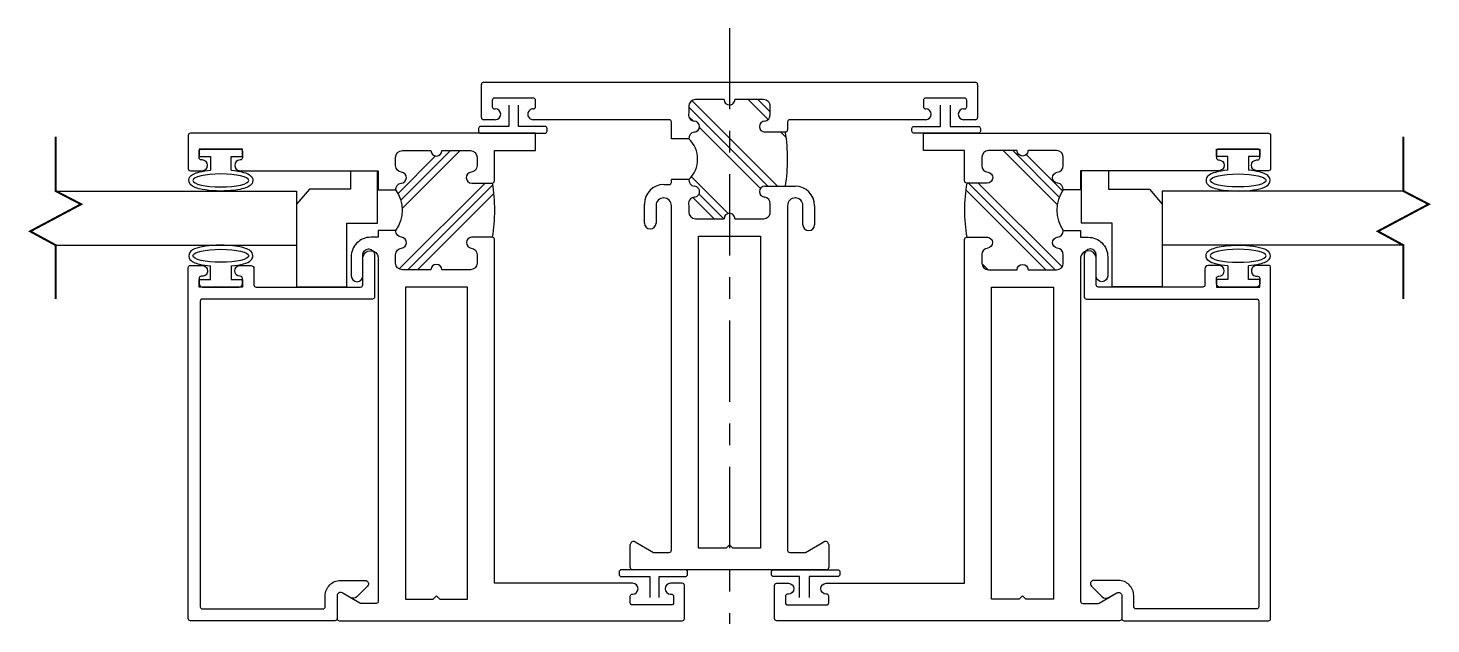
# Model space of a CAD drawing. Extents: x -7 to 55.9, y -20.4 to 38.1.
# Drawn here: x 14.61 to 21.08, y 8.99 to 11.74 of the extents above; entities that cross this region are included whole.
import ezdxf

# ---------------------------------------------------------------- set-up
doc = ezdxf.new("R2010")
doc.units = 0
doc.header["$LTSCALE"] = 0.25
doc.header["$MEASUREMENT"] = 0
doc.linetypes.add('CENTER2', pattern=[1.125, 0.75, -0.125, 0.125, -0.125])
doc.layers.get('0').update_dxf_attribs({"linetype": 'CONTINUOUS'})
for name, color, linetype in [('CENTERLINE', 40, 'CENTER2'), ('FRAME', 1, 'CONTINUOUS'), ('GLASS', 7, 'CONTINUOUS'), ('MISC', 7, 'CONTINUOUS'), ('VENT', 5, 'CONTINUOUS'), ('YK_GLASS_STOP', 5, 'CONTINUOUS')]:
    doc.layers.add(name, color=color, linetype=linetype)

# ---------------------------------------------------------------- blocks, each defined once
blk = doc.blocks.new('05P11-Z-BAR')
h = blk.add_hatch()
h.set_pattern_fill('PLAST', angle=45, style=0)
h.set_pattern_definition([(45, (-0.3846097068984409, -1.398661897411557e-07), (-0.1767766952966369, 0.1767766952966369), []), (45, (-0.4067067938105207, 0.02209694704589005), (-0.1767766952966369, 0.1767766952966369), []), (45, (-0.4288038807226, 0.04419403395796961), (-0.1767766952966369, 0.1767766952966369), [])])
h.paths.add_polyline_path([(0.006500012155301604, 1.119999860133819, -0.4142135623730743), (-0.01849998784469875, 1.144999860133807, -0.4142135623730742), (0.006500012155301604, 1.169999860133802), (0.006500012155301604, 1.301999860133803, 0.4142135623730952), (-0.02449998784470075, 1.332999860133806), (-0.06282234421639288, 1.332999860133806, 0.3831100821436012), (-0.09364389693920794, 1.305321288705233, -0.9477161429388272), (-0.1434999878446988, 1.307999860133805), (-0.1434999878446988, 1.402999860133806, 0.08732874840429862), (-0.3934999878446988, 1.402999860133806), (-0.3934999878446988, 1.307999860133804, -1), (-0.4434999878446995, 1.307999860133808, 0.3529846201391642), (-0.4733297908957237, 1.332999860133806), (-0.5124999878446985, 1.332999860133806, 0.4142135623730613), (-0.5434999878446973, 1.301999860133804), (-0.5434999878446973, 1.169999860133792, -0.4142135623730532), (-0.5184999878446952, 1.144999860133804, -0.4142135623730535), (-0.5434999878446973, 1.119999860133805), (-0.5434999878446956, 0.9879998601338011, 0.4142135623730853), (-0.5124999878446954, 0.9569998601338012), (-0.4741776314730153, 0.9569998601338008, 0.3831100821436243), (-0.4433560787501896, 0.9846784315623762, -0.8980265101338073), (-0.3936438969391802, 0.9846784315623749, 0.3831100821435955), (-0.3628223442163705, 0.9569998601338012, -0.3255772967541123), (-0.174499987844698, 0.9569998601338008, 0.3636339569096083), (-0.1434999878446988, 0.9819998601337991, -0.9477161429388691), (-0.09364389693920705, 0.9846784315623749, 0.3831100821436257), (-0.06282234421640132, 0.9569998601338012), (-0.02449998784469898, 0.9569998601338012, 0.4142135623730952), (0.006500012155301604, 0.9879998601338018)])
blk.add_line((-0.08650000000003644, 0.8769999999999882), (-0.08650000000003644, 0.8769999999999882))
for points in [[(-2.163499999999992, 2.279999999999987, -0.4142135623730951), (-2.153500000000002, 2.289999999999992), (-2.00050000000001, 2.289999999999992, -0.414213562373095), (-1.990500000000005, 2.279999999999987), (-1.990500000000019, 2.225999999999985, -0.9999999999999999), (-2.040500000000002, 2.225999999999985), (-2.040500000000002, 2.22999999999999, 0.414213562373095), (-2.050500000000007, 2.239999999999995), (-2.080500000000008, 2.239999999999995, 0.414213562373095), (-2.090500000000013, 2.22999999999999), (-2.090500000000013, 2.049999999999983, 0.4142135623730949), (-2.080500000000008, 2.039999999999992), (-2.050500000000007, 2.039999999999992, 0.414213562373095), (-2.040500000000002, 2.049999999999983), (-2.040500000000002, 2.050999999999988, -0.9999999999999999), (-1.990500000000005, 2.050999999999988), (-1.990500000000019, 1.412999999999968), (-0.4034999999999953, 1.412999999999968, -0.414213562373095), (-0.393499999999996, 1.402999999999985), (-0.3935000000012612, 1.306458842872245, -0.8888336095938596), (-0.4431522135836654, 1.305951034930174, 0.3772582045381307), (-0.4738993975682249, 1.33299999999997), (-0.5124999999999962, 1.33299999999997, 0.414213562373095), (-0.5434999999999879, 1.301999999999978), (-0.5435000000000021, 1.169999999999973, -0.9999999999999999), (-0.5435000000000021, 1.119999999999549), (-0.5434999999999879, 0.9879999999999707, 0.414213562373095), (-0.5124999999999962, 0.9569999999999648), (-0.4741776164002478, 0.9569999999999648, 0.3831087811484064), (-0.4433560787501905, 0.9846784315623718, -0.8980265101338769), (-0.3936438969391807, 0.9846784315623744, 0.3831100821435925), (-0.3628223442163709, 0.9569998601338008), (-0.3628223442163634, 0.8769999999999745), (-0.3934999999998494, 0.8769999999999851), (-0.393499999999726, 0.8420000000002545, -0.414213562374017), (-0.4834999999997152, 0.7519999999999811), (-0.571499999999979, 0.7519999999999811, -0.9999999999999999), (-0.571499999999979, 0.8059999999999832), (-0.4859999999997129, 0.8059999999999832, 0.8591549295774696), (-0.4859999999996987, 0.8769999999999776), (-2.073500000000017, 0.8769999999999811, 0.4142135623730951), (-2.083500000000008, 0.866999999999976), (-2.083500000000008, 0.7970333209967748, 0.1316524975873933), (-2.082160254037852, 0.7920333209967794), (-2.03450961894324, 0.7094999999999914, -0.5773534625289464), (-2.047500143700653, 0.6870000000006797), (-2.153500000000002, 0.6869999999999834, -0.414213562373095), (-2.163500000000007, 0.6969999999999885), (-2.163500000000007, 2.280000021861284)], [(-0.02450000000001085, 0.956999999999979, 0.414213562373095), (0.006499999999995065, 0.9879999999999707), (0.006499999999995065, 1.12000000000151, -0.9999999999999997), (0.006499999999995065, 1.169999999999973), (0.006499999999995065, 1.301999999999978, 0.414213562373095), (-0.02450000000001085, 1.332999999999984), (-0.06282235637103684, 1.332999999999984, 0.38311008214375), (-0.09364390909385012, 1.305321428571403, -0.9477161429392208), (-0.1434999999999964, 1.307999999999992), (-0.143499999999996, 1.402999999999984, -0.414213562373095), (-0.1334999999999966, 1.412999999999983), (0.006499999999995509, 1.412999999999997), (0.006499999999995509, 1.602999999999994), (0.0864999999999938, 1.602999999999994), (0.08650000000000801, 0.01000000000000512, -0.414213562373095), (0.0765000000000029, 0), (-0.0765000000000029, 0, -0.414213562373095), (-0.0864999999999938, 0.01000000000000512), (-0.0864999999999938, 0.06399999999999295, -0.9999999999999999), (-0.03650000000001086, 0.06399999999999295), (-0.03650000000001086, 0.06000000000000227, 0.414213562373095), (-0.02650000000000574, 0.04999999999999716), (0.003499999999995396, 0.04999999999999716, 0.414213562373095), (0.01350000000000051, 0.06000000000000227), (0.01350000000000051, 0.2399999999999949, 0.414213562373095), (0.003499999999995396, 0.25), (-0.02650000000000574, 0.25, 0.414213562373095), (-0.03650000000001086, 0.2399999999999949), (-0.03650000000001086, 0.2390000000000043, -0.9999999999999999), (-0.0864999999999938, 0.2390000000000043), (-0.08650000000003644, 0.8769999999999882), (-0.1744999878447051, 0.8769999999999742), (-0.1744999878446976, 0.9569998601338012, 0.3636339569096084), (-0.1434999878446988, 0.9819998601338, -0.9477161429388556), (-0.09364389693920705, 0.9846784315623751, 0.3831100821435591), (-0.06282234421640887, 0.9569998601338017), (-0.02449998784469898, 0.9569998601338014)]]:
    blk.add_lwpolyline(points, format="xyb")
blk.add_lwpolyline([(-2.063499999999998, 1.160499999999971), (-2.063499999999998, 1.287999999999982), (-0.6234999999999999, 1.287999999999968), (-0.6234999999999999, 1.001999999999967), (-2.063499999999998, 1.001999999999981), (-2.063499999999998, 1.129499999999965), (-2.048499999999998, 1.144999999999968)], close=True)
at = {"color": 7}
for centre, radius, start, end in [((-0.2685000000000084, 0.6380355958717443), 0.7751100177289135, 80.71952999972298, 99.28047000039282), ((-0.2686611660305345, 0.8277217441759068), 0.1599348578108211, 53.93185351632605, 126.0681464836738)]:
    blk.add_arc(centre, radius, start, end, dxfattribs=at)
blk = doc.blocks.new('05P01-T-BAR')
h = blk.add_hatch()
h.set_pattern_fill('PLAST', angle=225, style=0)
h.set_pattern_definition([(225, (0, 0), (0.1767766952966369, -0.1767766952966369), []), (225, (0.02209708691207961, -0.02209708691207962), (0.1767766952966369, -0.1767766952966369), []), (225, (0.04419417382415922, -0.04419417382415923), (0.1767766952966369, -0.1767766952966369), [])])
h.paths.add_polyline_path([(0.00649999999999995, 1.119999999999999, -0.4142135623731054), (-0.01849999999999952, 1.144999999999998, -0.4142135623730638), (0.00649999999999995, 1.169999999999986), (0.00649999999999995, 1.302000000000001, 0.4142135623730951), (-0.02449999999999885, 1.333), (-0.05449999999999822, 1.333, 0.4488555141936564), (-0.0934999999999997, 1.308000000000002, -1), (-0.1434999999999995, 1.308000000000002, 0.3636339569095908), (-0.1744999999999992, 1.333, -0.4377753661469777), (-0.3624999999999999, 1.333, 0.3636339569095867), (-0.3934999999999995, 1.308000000000002, -1), (-0.4434999999999993, 1.308000000000002, 0.4488555141936325), (-0.4825000000000009, 1.333), (-0.5125000000000002, 1.333, 0.4142135623730951), (-0.543499999999999, 1.302000000000001), (-0.543499999999999, 1.169999999999986, -0.4142135623730587), (-0.5184999999999995, 1.144999999999994, -0.4142135623731002), (-0.543499999999999, 1.119999999999999), (-0.5434999999999999, 0.9879999999999978, 0.4142135623731119), (-0.5124999999999993, 0.9569999999999954), (-0.4825000000000008, 0.9569999999999954), (-0.4733298030510297, 0.9569999999999954, 0.3529846201392094), (-0.4434999999999993, 0.9819999999999979, -1), (-0.3934999999999995, 0.9819999999999977), (-0.3935000000000001, 0.8870000000000112, 0.08116490880306902), (-0.1434999999999986, 0.8869999999999985), (-0.1434999999999995, 0.9819999999999975, -1), (-0.0934999999999997, 0.9819999999999975, 0.352984620139201), (-0.06367019694896976, 0.9569999999999954), (-0.05449999999999822, 0.9569999999999954), (-0.02449999999999886, 0.9569999999999954, 0.4142135623730888), (0.006500000000000835, 0.9879999999999962)])
for p, q in [((-0.08650000000000091, 2.225900000000005), (-0.08650000000000091, 2.280000000000006)), ((-0.07649999999999935, 2.290000000000006), (0.07650000000000734, 2.290000000000004)), ((0.08650000000000713, 2.280000000000005), (0.08649999999999913, 0.01000000000000334)), ((-0.0365000000000002, 2.230000000000006), (-0.0365000000000002, 2.225900000000005)), ((0.003499999999998948, 2.240000000000004), (-0.02650000000000041, 2.240000000000007)), ((0.01349999999999785, 2.050000000000006), (0.01349999999999874, 2.230000000000006)), ((-0.06140000000000079, 2.201000000000006), (-0.06160000000000032, 2.201000000000006)), ((-0.06159999999999854, 2.076000000000006), (-0.06140000000000079, 2.076000000000006)), ((-0.08649999999999292, 1.423000000000009), (-0.08649999999999913, 2.051100000000003)), ((-0.03650000000000109, 2.051100000000003), (-0.0365000000000002, 2.050000000000006)), ((-0.02650000000000041, 2.040000000000004), (0.003499999999998948, 2.040000000000004)), ((-2.163499999999998, 0.6970000000000063), (-2.163499999999996, 1.593000000000009)), ((-2.153499999999998, 1.603000000000007), (-2.047499999999999, 1.603000000000007)), ((-2.034509618943232, 1.580500000000006), (-2.083499999999998, 1.495646170927527)), ((-2.083499999999998, 1.495646170927527), (-2.083499999999998, 1.423000000000011)), ((-0.5904999999999978, 1.511000000000005), (-0.5904999999999978, 1.511500000000003)), ((-0.5639999999999974, 1.538), (-0.4754999999999985, 1.538000000000002)), ((-0.4824999999999982, 1.484000000000004), (-0.5634999999999986, 1.484000000000004)), ((-0.447499999999998, 1.448500000000005), (-0.447499999999998, 1.449000000000007)), ((-0.3854999999999995, 1.448000000000006), (-0.3854999999999977, 1.423000000000007)), ((-2.073499999999998, 1.413000000000009), (-0.4829999999999979, 1.413000000000006)), ((-0.3754999999999988, 1.413000000000009), (-0.3624999999999999, 1.413000000000009)), ((-0.3624999999999998, 1.333), (-0.3624999999999998, 1.413000000000009)), ((-0.1744999999999992, 1.333), (-0.1744999999999992, 1.413000000000009)), ((-0.1744999999999992, 1.413000000000009), (-0.0964999999999927, 1.413000000000009)), ((-0.543499999999999, 1.302000000000001), (-0.543499999999999, 1.169999999999986)), ((-0.4825000000000008, 1.333), (-0.5125000000000002, 1.333)), ((-0.02449999999999886, 1.333), (-0.05449999999999822, 1.333)), ((0.00649999999999995, 1.169999999999986), (0.00649999999999995, 1.302000000000001)), ((-0.543499999999999, 1.119999999999999), (-0.5434999999999999, 0.9879999999999978)), ((0.006500000000000838, 0.9879999999999978), (0.00649999999999995, 1.119999999999999)), ((-0.3934999999999995, 0.9819999999999975), (-0.3935000000000004, 0.8420000000000041)), ((-0.1434999999999986, 0.8869999999999987), (-0.1434999999999995, 0.9819999999999975)), ((-0.5125000000000002, 0.9569999999999954), (-0.4825000000000008, 0.9569999999999954)), ((-0.4825000000000008, 0.9569999999999954), (-0.4744999999999999, 0.9569999999999954)), ((-0.06249999999999911, 0.9569999999999954), (-0.05449999999999822, 0.9569999999999954)), ((-0.05449999999999822, 0.9569999999999954), (-0.02449999999999886, 0.9569999999999954)), ((-2.083499999999998, 0.8670000000000062), (-2.083499999999998, 0.7943538290724881)), ((-0.4829999999999988, 0.8770000000000078), (-2.073499999999998, 0.8770000000000078)), ((-0.09649999999999359, 0.8769999999999971), (-0.1334999999999988, 0.8769999999999971)), ((-0.08649999999999913, 0.2389000000000028), (-0.08649999999999292, 0.8669999999999973)), ((-2.083499999999998, 0.7943538290724881), (-2.034509618943232, 0.7095000000000073)), ((-0.5984999999999987, 0.7785000000000046), (-0.5984999999999987, 0.7790000000000052)), ((-0.5714999999999995, 0.8060000000000045), (-0.4824999999999982, 0.8060000000000045)), ((-0.447499999999998, 0.8410000000000064), (-0.447499999999998, 0.8415000000000052)), ((-0.4834999999999994, 0.7520000000000042), (-0.5719999999999983, 0.7520000000000042)), ((-2.047499999999999, 0.6870000000000065), (-2.153499999999998, 0.6870000000000065)), ((-0.06140000000000079, 0.2140000000000022), (-0.06159999999999854, 0.2140000000000022)), ((-0.0365000000000002, 0.240000000000002), (-0.0365000000000002, 0.2389000000000028)), ((0.003499999999998948, 0.2500000000000018), (-0.02650000000000041, 0.2500000000000018)), ((0.01350000000000051, 0.0600000000000005), (0.01349999999999874, 0.240000000000002)), ((-0.06160000000000032, 0.08900000000000041), (-0.06140000000000079, 0.08900000000000041)), ((-0.08650000000000091, 0.009999999999999787), (-0.08650000000000091, 0.0641000000000016)), ((0.07649999999999935, 1.77635683940025e-15), (-0.07649999999999935, -1.77635683940025e-15)), ((-0.0365000000000002, 0.0641000000000016), (-0.0365000000000002, 0.0600000000000005)), ((-0.02650000000000041, 0.04999999999999893), (0.003499999999998948, 0.05000000000000249))]:
    blk.add_line(p, q)
blk.add_lwpolyline([(-0.6234999999999982, 1.288000000000019), (-0.6234999999999982, 1.001999999999989), (-2.063499999999989, 1.002000000000021), (-2.063499999999989, 1.129500000000019), (-2.048499999999988, 1.144999999999993), (-2.063499999999989, 1.160499999999996), (-2.063499999999989, 1.288000000000022)], close=True)
for centre, radius, start, end in [((-0.07649999999999912, 2.280000000000005), 0.01000000000000179, 90.0000000000013, 179.9999999999898), ((0.07650000000000734, 2.280000000000005), 0.009999999999999787, 0, 90), ((-0.06160000000000032, 2.225900000000006), 0.02490000000000059, 180.0000000000041, 270), ((-0.06140000000000057, 2.225900000000006), 0.02490000000000037, 269.9999999999995, 359.999999999997), ((-0.02650000000000041, 2.230000000000008), 0.009999999999999787, 90, 180.0000000000102), ((0.003499999999998948, 2.230000000000004), 0.009999999999999787, 1.017777498068347e-11, 90), ((-0.06159999999999832, 2.051100000000005), 0.02490000000000081, 90.0000000000005, 180.000000000003), ((-0.0614000000000019, 2.051100000000005), 0.02490000000000103, 359.999999999997, 89.99999999999746), ((-0.02650000000000019, 2.050000000000004), 0.01000000000000001, 179.9999999999898, 269.9999999999987), ((0.003499999999998282, 2.050000000000004), 0.009999999999999787, 270.0000000000038, 1.01777749806837e-11), ((-2.153499999999999, 1.59300000000001), 0.009999999999997122, 89.99999999999491, 180.0000000000064), ((-2.047499999999999, 1.588000000000006), 0.01500000000000057, 329.9999999999996, 90), ((-0.563999999999999, 1.511500000000001), 0.02649999999999886, 89.99999999999663, 179.9999999999957), ((-0.5634999999999968, 1.511000000000005), 0.02700000000000102, 180, 269.9999999999962), ((-0.4754999999999974, 1.448000000000004), 0.08999999999999786, 9.895059008997844e-13, 90.00000000000067), ((-0.482999999999997, 1.448500000000005), 0.03549999999999898, 269.9999999999986, 0), ((-0.4824999999999966, 1.449000000000005), 0.03499999999999859, 3.271427672362606e-12, 90.00000000000252), ((-2.073499999999998, 1.423000000000009), 0.009999999999999787, 179.9999999999911, 270), ((-0.3754999999999997, 1.423000000000007), 0.00999999999999801, 180, 270.0000000000051), ((-0.09649999999999266, 1.423000000000009), 0.009999999999999787, 269.9999999999998, 0), ((-0.5125000000000002, 1.302000000000001), 0.03099999999999881, 90, 180), ((-0.4741189556289134, 1.303154429218895), 0.03100000000000201, 8.99270646927527, 105.685468087382), ((-0.4184999999999994, 1.308), 0.02499999999999991, 179.9999999999959, 4.071109992273316e-12), ((-0.3630850984744875, 1.302005522108365), 0.03099999999999871, 88.91852697155653, 168.8504658958699), ((-0.1739149015255116, 1.302005522108365), 0.03099999999999866, 11.14953410413012, 91.08147302844343), ((-0.1184999999999996, 1.308000000000002), 0.02499999999999991, 180, 0), ((-0.06288104437108671, 1.303154429218896), 0.03100000000000075, 74.31453191261538, 171.0072935307273), ((-0.02449999999999886, 1.302000000000001), 0.03099999999999881, 0, 90), ((-0.5434999999999965, 1.144999999999989), 0.02499999999999702, 1.272221872585558e-11, 90.00000000000557), ((0.006499999999995509, 1.144999999999991), 0.02499999999999503, 89.99999999998981, 179.9999999999837), ((-0.5434999999999965, 1.144999999999996), 0.02499999999999702, 269.9999999999944, 359.9999999999955), ((0.006499999999999064, 1.144999999999998), 0.02499999999999858, 180, 270.000000000002), ((-0.5124999999999993, 0.987999999999996), 0.03100000000000058, 179.9999999999967, 269.9999999999984), ((-0.473914901525515, 0.9879944778916342), 0.0310000000000021, 268.9185269715617, 348.8504658958714), ((-0.4184999999999994, 0.9819999999999975), 0.02499999999999991, 0, 180), ((-0.1184999999999996, 0.9819999999999975), 0.02499999999999991, 0, 180), ((-0.063085098474484, 0.9879944778916343), 0.03100000000000224, 191.1495341041288, 271.0814730284382), ((-0.02449999999999974, 0.987999999999996), 0.03100000000000058, 270.0000000000016, 3.283153219575182e-12), ((-2.073499999999997, 0.8670000000000062), 0.01000000000000156, 90.00000000001017, 180), ((-0.4835000000000004, 0.8420000000000042), 0.08999999999999997, 270.0000000000006, 359.9999999999999), ((-0.4830000000000005, 0.8415000000000052), 0.03550000000000253, 0, 89.99999999999714), ((-0.1334999999999986, 0.8869999999999971), 0.01000000000000001, 179.9999999999911, 269.9999999999987), ((-0.09649999999999276, 0.8669999999999972), 0.009999999999999842, 6.361109362927134e-13, 90.00000000000476), ((-0.5714999999999995, 0.7790000000000052), 0.02699999999999925, 90, 180), ((-0.5719999999999978, 0.7785000000000051), 0.02650000000000086, 180.000000000001, 269.999999999999), ((-0.4824999999999998, 0.8410000000000063), 0.03500000000000181, 270.0000000000027, 1.817459817979059e-13), ((-2.153499999999998, 0.6970000000000063), 0.009999999999999787, 180, 270), ((-2.047499999999999, 0.702000000000007), 0.01500000000000044, 270, 30.00000000000076), ((-0.06159999999999854, 0.2389000000000028), 0.02490000000000059, 180, 270), ((-0.06140000000000079, 0.2389000000000028), 0.02490000000000059, 270, 0), ((-0.02650000000000041, 0.240000000000002), 0.009999999999999787, 90, 180), ((0.003499999999998948, 0.240000000000002), 0.009999999999999787, 0, 90), ((-0.06160000000000032, 0.06409999999999982), 0.02490000000000059, 90, 179.9999999999959), ((-0.0613999999999999, 0.06410000000000071), 0.0248999999999997, 2.043729915799875e-12, 90.00000000000203), ((-0.07649999999999846, 0.01000000000000068), 0.01000000000000245, 180.0000000000051, 269.9999999999949), ((-0.02650000000000041, 0.05999999999999872), 0.009999999999999787, 179.9999999999898, 270), ((0.003499999999999837, 0.06000000000000316), 0.01000000000000068, 269.9999999999949, 359.9999999999848), ((0.07649999999999846, 0.01000000000000245), 0.01000000000000068, 270.0000000000051, 5.088887490341284e-12)]:
    blk.add_arc(centre, radius, start, end)
at = {"color": 7}
for centre, radius, start, end in [((-0.2684999999999995, 1.419785555312868), 0.1279364397306839, 222.7147620142724, 317.2852379857275), ((-0.2684999999999602, 1.651964404128548), 0.7751100177289266, 260.7195299997223, 279.2804700002719)]:
    blk.add_arc(centre, radius, start, end, dxfattribs=at)
blk = doc.blocks.new('05P05-.25in_GLASS_STOP')
for p, q in [((-0.5884999999999732, 0.2500000000001179), (-0.6234999999999555, 0.2500000000001179)), ((-0.6234999999999555, 0.2500000000001179), (-0.6234999999999555, 0.05000000000011862)), ((-0.5884999999999732, 0.1975000000001124), (-0.5884999999999732, 0.2500000000001179)), ((-0.5258537792499054, 0.1975000000001123), (-0.5884999999999732, 0.1975000000001124)), ((-0.08414622075012768, 0.1975000000001123), (-0.02150000000005992, 0.1975000000001124)), ((-0.02150000000005992, 0.1975000000001124), (-0.02150000000005992, 0.2500000000001179)), ((-0.02150000000005992, 0.2500000000001179), (0.01349999999992246, 0.2500000000001179)), ((0.01349999999992246, 0.2500000000001179), (0.01349999999992246, 0.05000000000011862)), ((-0.5884999999999732, 0.05000000000011862), (-0.5884999999999732, 0.1025000000001206)), ((-0.5884999999999732, 0.1025000000001206), (-0.5258264626035033, 0.1025000000001206)), ((-0.02150000000005992, 0.1025000000001206), (-0.08417353739652977, 0.1025000000001206)), ((-0.02150000000005992, 0.05000000000011862), (-0.02150000000005992, 0.1025000000001206)), ((-0.6234999999999555, 0.05000000000011862), (-0.5884999999999732, 0.05000000000011862)), ((0.01349999999992246, 0.05000000000011862), (-0.02150000000005992, 0.05000000000011862))]:
    blk.add_line(p, q)
blk.add_lwpolyline([(-2.0475, 0.6320000000000006, 0.4142135623731117), (-1.977500000000001, 0.7020000000000061), (-1.977500000000008, 0.8170000000000045, 0.6681786381312159), (-2.003106601724023, 0.8276066017115838), (-2.05268078054102, 0.7780324228364738, 0.3394542586999595), (-2.056653746095606, 0.7478547533171714), (-2.034509618943236, 0.709500000000001, -0.5773502691896181), (-2.047500000000002, 0.6870000000000003), (-2.153499999999999, 0.6869999999999985, 0.4142135623730951), (-2.163499999999999, 0.6769999999999987), (-2.163499999999952, 0.01000000000008505, 0.414213562373069), (-2.153499999999953, 8.615330671091215e-14), (-0.5334999999999525, 1.20570220474292e-13, 0.4142135623731211), (-0.5234999999999527, 0.01000000000012125), (-0.5234999999999562, 0.0641000000001195, 0.4142135623730951), (-0.548399999999955, 0.08900000000012187), (-0.5485999999999546, 0.08900000000012187, 0.4142135623731003), (-0.5734999999999538, 0.0641000000001195), (-0.5734999999999543, 0.0600000000001184, -0.4142135623730951), (-0.583499999999954, 0.05000000000011684), (-0.6084999999999535, 0.05000000000011684, -0.4142135623730864), (-0.6234999999999536, 0.06500000000011741), (-0.6234999999999569, 0.2350000000001191, -0.414213562373082), (-0.608499999999957, 0.2500000000001197), (-0.5834999999999575, 0.2500000000001197, -0.4142135623730431), (-0.5734999999999595, 0.2400000000001217), (-0.5734999999999586, 0.2389000000001207, 0.4142135623730951), (-0.548599999999958, 0.2140000000001219), (-0.5483999999999585, 0.2140000000001219, 0.4142135623731107), (-0.5234999999999601, 0.2389000000001207), (-0.5234999999999597, 0.2880000000001199, 0.4142135623730951), (-0.5384999999999602, 0.3030000000001205), (-0.6134999999999577, 0.3030000000001178, -0.414213562373108), (-0.623499999999958, 0.3130000000001176), (-0.6234999999999673, 0.7950000000001187, -0.4142135623730951), (-0.6134999999999675, 0.8050000000001185), (-0.4743999999999982, 0.8050000000001184, 0.4142135623730951), (-0.4474999999999982, 0.8319000000001188), (-0.4474999999999982, 0.8331000000001186, 0.4142135623730964), (-0.4743999999999982, 0.860000000000119), (-0.6684999999999686, 0.8600000000001182, 0.4142135623730951), (-0.6784999999999684, 0.8500000000001184), (-0.6784999999999534, 0.06500000000011563, -0.4142135623730951), (-0.6884999999999531, 0.05500000000011585), (-2.098499999999957, 0.05500000000008143, -0.414213562373069), (-2.108499999999957, 0.06499999999999684), (-2.108499999999996, 0.6220000000000008, -0.4142135623730951), (-2.098499999999996, 0.6320000000000006)], format="xyb", close=True)
at = {"extrusion": (0, 0, -1)}
blk.add_ellipse((-0.4789291316869005, 0.1500000000001164), major_axis=(0, 0.1291417834930815), ratio=0.2323028162423295, dxfattribs=at)
blk.add_ellipse((-0.1310708683131325, 0.1500000000001164), major_axis=(0, 0.1291417834930815), ratio=0.2323028162423295)
for points in [[(-0.5258537792499055, 0.1975000000001123), (-0.5239381905453989, 0.2192619323687833), (-0.5206848080422598, 0.2391379696677345), (-0.5122014389201938, 0.26906933263559), (-0.5082158103586146, 0.2801243945859221), (-0.49453389650479, 0.293754654219582), (-0.4873865521171773, 0.2980894733958687), (-0.4789291316869005, 0.2980894733958687), (-0.4681546555212844, 0.2980894733958687), (-0.4601808542613049, 0.2915249131502776), (-0.4506441997096149, 0.2792864122120623), (-0.447491618645331, 0.272415250409311), (-0.4373168951899025, 0.243753269355852), (-0.4327879288062643, 0.214756435282527), (-0.4282232713158544, 0.1361969476710374), (-0.4315394023967762, 0.08512002492522568), (-0.4442252202239687, 0.03441686393306707), (-0.4483353178571938, 0.02177428309818288), (-0.4644050357458018, 0.004813679648053321), (-0.4781911956679136, -0.0004377570689457246), (-0.4994470389754377, 0.008139219907816488), (-0.5041752501289367, 0.01589043658388003), (-0.5123091614569765, 0.03183721654219668), (-0.5153853805516383, 0.04115887258296914), (-0.521564316548105, 0.06650385090228257), (-0.5241826887724336, 0.08384627548553789), (-0.5258264626035033, 0.1025000000001205)], [(-0.08414622075012756, 0.1975000000001123), (-0.08606180945463415, 0.2192619323687833), (-0.08931519195777327, 0.2391379696677345), (-0.09779856107983931, 0.26906933263559), (-0.1017841896414184, 0.2801243945859221), (-0.1154661034952431, 0.293754654219582), (-0.1226134478828558, 0.2980894733958687), (-0.1310708683131325, 0.2980894733958687), (-0.1418453444787486, 0.2980894733958687), (-0.1498191457387282, 0.2915249131502776), (-0.1593558002904181, 0.2792864122120623), (-0.162508381354702, 0.272415250409311), (-0.1726831048101305, 0.243753269355852), (-0.1772120711937688, 0.214756435282527), (-0.1817767286841787, 0.1361969476710374), (-0.1784605976032569, 0.08512002492522568), (-0.1657747797760644, 0.03441686393306707), (-0.1616646821428392, 0.02177428309818288), (-0.1455949642542312, 0.004813679648053321), (-0.1318088043321194, -0.0004377570689457246), (-0.1105529610245953, 0.008139219907816488), (-0.1058247498710964, 0.01589043658388003), (-0.0976908385430566, 0.03183721654219668), (-0.09461461944839478, 0.04115887258296914), (-0.0884356834519281, 0.06650385090228257), (-0.0858173112275995, 0.08384627548553789), (-0.08417353739652977, 0.1025000000001205)]]:
    blk.add_open_spline(points, degree=3, knots=[5.075676406543776, 5.075676406543776, 5.075676406543776, 5.075676406543776, 5.596594853853209, 5.596594853853209, 6.055763188068042, 6.055763188068042, 6.283185307179586, 6.283185307179586, 6.283185307179586, 6.57291362589119, 6.57291362589119, 6.862641944602795, 6.862641944602795, 7.608886423721328, 7.608886423721328, 8.676450748970272, 8.676450748970272, 9.184339566121352, 9.184339566121352, 9.518241711648844, 9.518241711648844, 9.852143857176337, 9.852143857176337, 10.18604600270383, 10.18604600270383, 10.63143584422233, 10.63143584422233, 10.63143584422233, 10.63143584422233])

msp = doc.modelspace()

# ---------------------------------------------------------------- linework, layer by layer
at = {"layer": 'CENTERLINE', "ltscale": 2}
msp.add_line((17.84452477198072, 11.74416439281572), (17.84452477198071, 8.994164392815714), dxfattribs=at)
at = {"layer": 'GLASS', "color": 7, "linetype": 'Continuous'}
for p, q in [((14.73416320355582, 10.99216439281572), (15.84652899770819, 10.99216439281569)), ((20.95488634040561, 10.99216439281572), (19.84252054625324, 10.99216439281569)), ((14.73416320355581, 10.74216439281572), (15.84652899770818, 10.74216439281569)), ((20.95488634040562, 10.74216439281572), (19.84252054625325, 10.74216439281569))]:
    msp.add_line(p, q, dxfattribs=at)
at = {"layer": 'MISC'}
for p, q in [((15.84652899770819, 10.99216439281569), (15.84652899770821, 10.74366439281568)), ((19.84252054625324, 10.99216439281569), (19.84252054625323, 10.74366439281568))]:
    msp.add_line(p, q, dxfattribs=at)
at = {"layer": 'MISC', "linetype": 'Continuous'}
for points in [[(16.82619445592297, 11.38780893945651), (16.82619445592297, 11.29014540799007), (16.69655629994835, 11.29014540799007, 0.4142135623730948), (16.68655629994836, 11.28014540799008), (16.68655629994836, 11.26866439281569, 0.4142135623730935), (16.69655629994835, 11.25866439281569), (16.99251622731105, 11.25866439281569, 0.4142135623730966), (17.00251622731104, 11.26866439281569), (17.00251622731104, 11.28014540799007, 0.4142135623730954), (16.99251622731104, 11.29014540799007), (16.87068288532486, 11.29014540799007)], [(18.86285508803845, 11.38780893945651), (18.86285508803845, 11.29014540799007), (18.99249324401307, 11.29014540799007, -0.4142135623730948), (19.00249324401306, 11.28014540799008), (19.00249324401306, 11.26866439281569, -0.4142135623730935), (18.99249324401307, 11.25866439281569), (18.69653331665037, 11.25866439281569, -0.4142135623730966), (18.68653331665038, 11.26866439281569), (18.68653331665038, 11.28014540799007, -0.4142135623730954), (18.69653331665037, 11.29014540799007), (18.81836665863656, 11.29014540799007)], [(17.51976990280025, 9.115526855200763), (17.51976990280025, 9.212656005388276), (17.64082761622388, 9.212656005388276, 0.414213562373095), (17.65082761622388, 9.22265600538828), (17.65082761622387, 9.234164392815572, 0.4142135623730969), (17.64082761622388, 9.244164392815556), (17.34486768886119, 9.244164392815563, 0.4142135623730934), (17.33486768886118, 9.234164392815572)], [(17.33486768886118, 9.234164392815572), (17.3348676888612, 9.22265600538828, 0.4142135623730948), (17.34486768886119, 9.212656005388276), (17.47712026661417, 9.212656005388276), (17.47712026661417, 9.115526855200763)], [(18.16740616386576, 9.115526855200763), (18.16740616386576, 9.212656005388276), (18.04822192773755, 9.212656005388276, -0.414213562373095), (18.03822192773755, 9.22265600538828), (18.03822192773756, 9.234164392815572, -0.4142135623730969), (18.04822192773755, 9.244164392815556), (18.34418185510026, 9.244164392815563, -0.4142135623730934), (18.35418185510025, 9.234164392815572)], [(18.35418185510025, 9.234164392815572), (18.35418185510025, 9.22265600538828, -0.4142135623730948), (18.34418185510026, 9.212656005388276), (18.21192927734728, 9.212656005388276), (18.21192927734728, 9.115526855200763)]]:
    msp.add_lwpolyline(points, format="xyb", dxfattribs=at)
for points in [[(16.87068288532486, 11.29014540799007), (16.87068288532486, 11.38780893945651)], [(18.81836665863656, 11.29014540799007), (18.81836665863656, 11.38780893945651)], [(16.09444881524361, 11.08566439281567), (16.09444881524361, 11.08566439281567), (16.09444881524361, 11.00030958457634), (15.90573908703767, 11.00030958457634), (15.84652899770819, 10.93180958457633), (15.84652899770819, 10.54966439281569), (16.07796276964599, 10.54966439281569), (16.07796276964599, 10.84338870310238), (16.21944881524361, 10.84338870310238), (16.21944881524361, 11.08566439281567)], [(19.59460072871782, 11.08566439281567), (19.59460072871782, 11.08566439281567), (19.59460072871782, 11.00030958457634), (19.78331045692376, 11.00030958457634), (19.84252054625324, 10.93180958457633), (19.84252054625324, 10.54966439281569), (19.61108677431544, 10.54966439281569), (19.61108677431544, 10.84338870310238), (19.46960072871782, 10.84338870310238), (19.46960072871782, 11.08566439281567)]]:
    msp.add_lwpolyline(points, dxfattribs=at)
at = {"layer": 'MISC', "const_width": 0.009398496239999998}
for points in [[(14.73416320355582, 10.4936643928157), (14.73416320355582, 10.74216439281575), (14.61668200055582, 10.8061703617461), (14.85164440655581, 10.93118229960672), (14.73416320355582, 10.99216439281572), (14.73416320355582, 11.24368826853703)], [(20.95488634040561, 10.4936643928157), (20.95488634040561, 10.74216439281575), (20.83740513740562, 10.8061703617461), (21.07236754340561, 10.93118229960672), (20.95488634040561, 10.99216439281572), (20.95488634040561, 11.24368826853703)]]:
    msp.add_lwpolyline(points, dxfattribs=at)

# ---------------------------------------------------------------- block references
at = {"layer": 'FRAME', "rotation": 90}
msp.add_blockref('05P01-T-BAR', (18.98952477198072, 11.40766439281571), dxfattribs=at)
at = {"layer": 'VENT', "xscale": -1, "rotation": 270}
msp.add_blockref('05P11-Z-BAR', (15.34652899770822, 11.1721643928157), dxfattribs=at)
at = {"layer": 'VENT', "rotation": 90}
msp.add_blockref('05P11-Z-BAR', (20.3425205462532, 11.1721643928157), dxfattribs=at)
at = {"layer": 'YK_GLASS_STOP', "xscale": -1, "rotation": 270}
msp.add_blockref('05P05-.25in_GLASS_STOP', (15.34652899770822, 11.1721643928157), dxfattribs=at)
at = {"layer": 'YK_GLASS_STOP', "rotation": 90}
msp.add_blockref('05P05-.25in_GLASS_STOP', (20.34252054625321, 11.1721643928157), dxfattribs=at)

doc.saveas('drawing.dxf')
